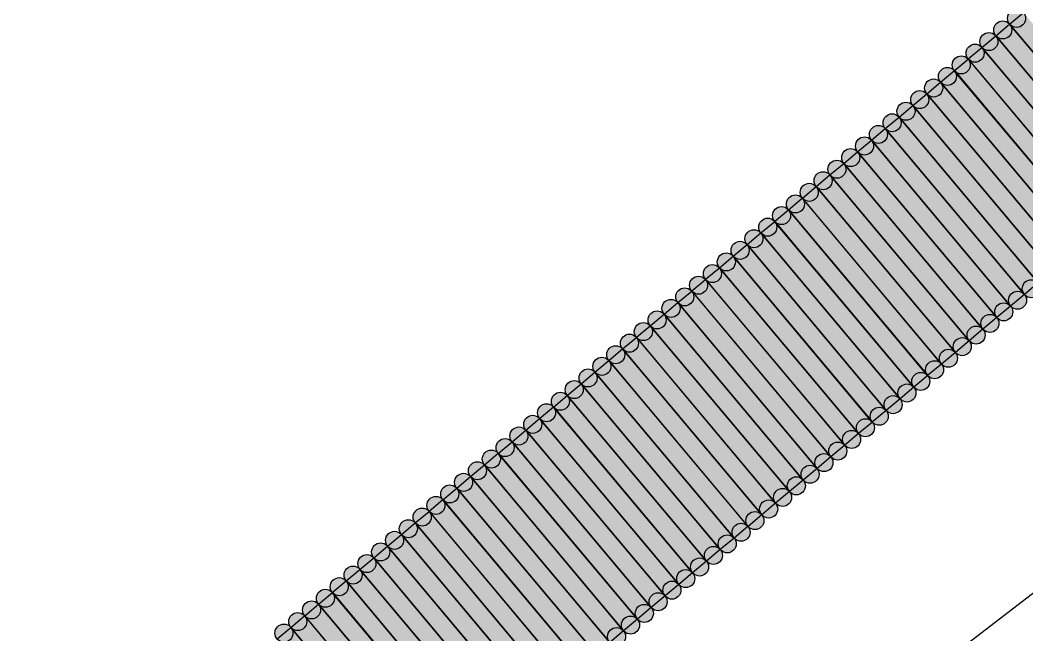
# Model space of a CAD drawing. Header units: millimetres. Extents: x -4 to 157, y -60 to 103.
# Drawn here: x 115.184 to 117.278, y -21.701 to -20.422 of the extents above; entities that cross this region are included whole.
import ezdxf

# ---------------------------------------------------------------- set-up
doc = ezdxf.new("R2010")
doc.units = ezdxf.units.MM
for name, color, linetype, true_color in [('BottomLayer', 5, 'Continuous', 0x0000ff), ('BottomSolder', 6, 'Continuous', 0xff00ff), ('KeepOutLayer', 6, 'Continuous', 0xff00ff)]:
    doc.layers.add(name, color=color, linetype=linetype, true_color=true_color)

msp = doc.modelspace()

# ---------------------------------------------------------------- hatches: boundary and pattern name
at = {"layer": 'BottomSolder', "true_color": 0xff00ff}
h = msp.add_hatch(color=6, dxfattribs=at)
edge = h.paths.add_edge_path(flags=0)
edge.add_arc((117.25642, -20.41842), 0.01877, 0, 360)
for points in [[(117.2420442315931, -20.43048856174986), (117.2707957684069, -20.40635143825014), (117.5604257684069, -20.75135143825014), (117.5316742315931, -20.77548856174986)], [(117.2133419083224, -20.45450579378705), (117.2420980916776, -20.43037420621295), (117.5315980916776, -20.77535420621295), (117.5028419083224, -20.79948579378705)], [(117.1846097693409, -20.4786532444305), (117.2133702306591, -20.4545267555695), (117.5029002306592, -20.7996667555695), (117.4741397693409, -20.8237932444305)], [(117.1558290148811, -20.50274234500458), (117.1845909851189, -20.47861765499542), (117.4741009851189, -20.82377765499542), (117.4453390148811, -20.84790234500458)], [(117.1270514907379, -20.52710529615885), (117.1558085092621, -20.50297470384115), (117.4453385092621, -20.84801470384116), (117.4165814907379, -20.87214529615885)], [(117.0984018753166, -20.55107575445578), (117.1271581246834, -20.52694424554421), (117.4166481246834, -20.87191424554422), (117.3878918753166, -20.89604575445578)], [(117.0697032534141, -20.57522739647174), (117.0984567465859, -20.55109260352826), (117.3879467465859, -20.89598260352826), (117.3591932534141, -20.92011739647175)], [(117.040890941201, -20.59931464123193), (117.069649058799, -20.57518535876808), (117.359169058799, -20.92024535876808), (117.330410941201, -20.94437464123192)], [(117.0121429674124, -20.62356705572934), (117.0408970325876, -20.59943294427066), (117.3304570325876, -20.94442294427066), (117.3017029674124, -20.96855705572933)], [(116.9833321393088, -20.64764606903447), (117.0120878606912, -20.62351393096552), (117.3016578606912, -20.96856393096552), (117.2729021393088, -20.99269606903448)], [(116.9547707900506, -20.67180446108338), (116.9835292099494, -20.64767553891663), (117.2728992099494, -20.99256553891662), (117.2441407900506, -21.01669446108338)], [(116.9258618351228, -20.69580570655878), (116.9546181648772, -20.67167429344122), (117.2441481648773, -21.01669429344123), (117.2153918351227, -21.04082570655878)], [(116.8971415969069, -20.7199254226819), (116.9258984030931, -20.6957945773181), (117.2154084030931, -21.04080457731811), (117.1866515969069, -21.0649354226819)], [(116.8683419341238, -20.74409582453298), (116.8970980658762, -20.71996417546703), (117.1866580658762, -21.06501417546702), (117.1579019341238, -21.08914582453297)], [(116.8395901066674, -20.76809364653588), (116.8683498933326, -20.74396635346412), (117.1579298933326, -21.08914635346412), (117.1291701066674, -21.11327364653589)], [(116.8109683663448, -20.79226157176352), (116.8397316336552, -20.76813842823648), (117.1292016336552, -21.11328842823647), (117.1004383663448, -21.13741157176352)], [(116.7821506108374, -20.81644424748214), (116.8109093891626, -20.79231575251786), (117.1003293891626, -21.13727575251786), (117.0715706108374, -21.16140424748214)], [(116.7533217619398, -20.84054561934941), (116.7820782380602, -20.81641438065059), (117.0716382380602, -21.1614743806506), (117.0428817619398, -21.18560561934941)], [(116.7246229418173, -20.86469702523453), (116.7533770581827, -20.84056297476547), (117.0428770581827, -21.18548297476547), (117.0141229418173, -21.20961702523454)], [(116.6958676781755, -20.88874075117629), (116.7246323218245, -20.86461924882371), (117.0141023218245, -21.20980924882372), (116.9853376781755, -21.23393075117628)], [(116.6671364204089, -20.91287925114364), (116.6959035795911, -20.88876074885636), (116.9852535795911, -21.23388074885636), (116.9564864204089, -21.25799925114364)], [(116.638428796617, -20.93708208478076), (116.6671912033829, -20.91295791521924), (116.956531203383, -21.25792791521924), (116.9277687966171, -21.28205208478076)], [(116.6095600805031, -20.96113361534796), (116.6383199194969, -20.93700638465204), (116.9278399194969, -21.28211638465204), (116.8990800805031, -21.30624361534796)], [(116.5807610473184, -20.9853547677052), (116.6095189526816, -20.96122523229481), (116.8990189526816, -21.30625523229481), (116.8702610473184, -21.33038476770519)], [(116.5520535980265, -21.00962780702096), (116.5808064019735, -20.98549219297904), (116.8702964019735, -21.33036219297904), (116.8415435980265, -21.35449780702097)], [(116.5233970486741, -21.03361000046252), (116.5521629513259, -21.00948999953749), (116.8414429513259, -21.35448999953748), (116.8126770486741, -21.37861000046251)], [(116.4944927218801, -21.05771676318908), (116.52324727812, -21.03358323681092), (116.81283727812, -21.37862323681092), (116.78408272188, -21.40275676318908)], [(116.4658585714998, -21.0817518163762), (116.4946214285002, -21.05762818362381), (116.7841014285002, -21.4027781836238), (116.7553385714998, -21.4269018163762)], [(116.4370224580214, -21.10599644880048), (116.4657775419786, -21.08186355119952), (116.7552875419786, -21.42682355119952), (116.7265324580214, -21.45095644880048)], [(116.4083549284423, -21.13017939177058), (116.4371050715577, -21.10604060822942), (116.7266850715577, -21.45094060822942), (116.6979349284423, -21.47507939177058)], [(116.379551172339, -21.15412491670487), (116.408308827661, -21.12999508329514), (116.697898827661, -21.47512508329513), (116.669141172339, -21.49925491670486)], [(116.3508478235803, -21.17830092456789), (116.3796121764197, -21.1541790754321), (116.6690221764197, -21.4992890754321), (116.6402578235803, -21.5234109245679)], [(116.3220596040442, -21.20243304738263), (116.3508203959558, -21.17830695261736), (116.6403003959558, -21.52339695261736), (116.6115396040442, -21.54752304738264)], [(116.2932924983115, -21.22670649680718), (116.3220475016885, -21.20257350319282), (116.6115175016885, -21.54748350319282), (116.5827624983115, -21.57161649680718)], [(116.2644195641898, -21.25065299987185), (116.2931804358102, -21.22652700012814), (116.5827004358102, -21.57166700012814), (116.5539395641898, -21.59579299987186)], [(116.2357628684881, -21.27480693786713), (116.2645171315119, -21.25067306213288), (116.5540471315119, -21.59563306213288), (116.5252928684881, -21.61976693786713)], [(116.2070831544872, -21.29908727861202), (116.2358368455128, -21.27495272138798), (116.5252968455128, -21.61981272138797), (116.4965431544872, -21.64394727861202)], [(116.1783730407464, -21.32309714310101), (116.2071269592536, -21.29896285689899), (116.4966569592536, -21.64391285689899), (116.4679030407464, -21.66804714310101)], [(116.1496579560297, -21.34714108250677), (116.1784220439703, -21.32301891749322), (116.4678720439703, -21.66816891749323), (116.4391079560297, -21.69229108250678)], [(116.1208284457195, -21.37135166640552), (116.1495915542805, -21.34722833359448), (116.4389815542805, -21.69227833359449), (116.4102184457195, -21.71640166640552)], [(116.0920433778349, -21.39544754470148), (116.1207966221651, -21.37131245529852), (116.4103766221651, -21.71630245529852), (116.3816233778349, -21.74043754470148)], [(116.0632757494296, -21.41966036952794), (116.0920242505703, -21.39551963047207), (116.3816442505704, -21.74041963047206), (116.3528957494296, -21.76456036952793)], [(116.0344526889046, -21.44354672389942), (116.0632073110954, -21.41941327610058), (116.3527873110954, -21.76444327610058), (116.3240326889046, -21.78857672389942)], [(116.005781662926, -21.46786550135656), (116.0345383370741, -21.44373449864344), (116.3240683370741, -21.78876449864345), (116.2953116629259, -21.81289550135656)], [(115.9770311864787, -21.49196493355636), (116.0057888135213, -21.46783506644363), (116.2952788135213, -21.81284506644364), (116.2665211864787, -21.83697493355636)], [(115.9483486112108, -21.51607186372394), (115.9771113887892, -21.49194813627605), (116.2665513887892, -21.83704813627605), (116.2377886112108, -21.86117186372395)], [(115.9195133852894, -21.54031755358235), (115.9482666147106, -21.51618244641764), (116.2377966147106, -21.86111244641765), (116.2090433852894, -21.88524755358235)], [(115.8907805777903, -21.56443420809312), (115.9195394222097, -21.54030579190688), (116.2089494222097, -21.88525579190689), (116.1801905777903, -21.90938420809312)], [(115.8620227951757, -21.58851685051864), (115.8907772048243, -21.56438314948136), (116.1803372048243, -21.90938314948136), (116.1515827951757, -21.93351685051864)], [(115.8332474067945, -21.61253042754988), (115.8620125932055, -21.58840957245012), (116.1514525932055, -21.93357957245012), (116.1226874067945, -21.95770042754988)], [(115.8045782604858, -21.63658144554134), (115.8333417395142, -21.61245855445866), (116.1228317395142, -21.95763855445866), (116.0940682604858, -21.98176144554134)], [(115.7758037373849, -21.66085797303702), (115.8045562626151, -21.63672202696299), (116.0940362626151, -21.98157202696298), (116.0652837373849, -22.00570797303702)], [(115.7469825239978, -21.68502652741292), (115.7757374760022, -21.66089347258707), (116.0652674760022, -22.00587347258708), (116.0365125239978, -22.03000652741293)], [(115.7183183198657, -21.70915151634395), (115.7470816801343, -21.68502848365605), (116.0363816801343, -22.02997848365605), (116.0076183198657, -22.05410151634395)]]:
    msp.add_hatch(color=6, dxfattribs=at).paths.add_polyline_path(points, flags=0)
h = msp.add_hatch(color=6, dxfattribs=at)
edge = h.paths.add_edge_path(flags=0)
edge.add_arc((117.22772, -20.44244), 0.01877, 0, 360)
h = msp.add_hatch(color=6, dxfattribs=at)
edge = h.paths.add_edge_path(flags=0)
edge.add_arc((117.19899, -20.46659), 0.01877, 0, 360)
h = msp.add_hatch(color=6, dxfattribs=at)
edge = h.paths.add_edge_path(flags=0)
edge.add_arc((117.17021, -20.49068), 0.01877, 0, 360)
h = msp.add_hatch(color=6, dxfattribs=at)
edge = h.paths.add_edge_path(flags=0)
edge.add_arc((117.14143, -20.51504), 0.01877, 0, 360)
h = msp.add_hatch(color=6, dxfattribs=at)
edge = h.paths.add_edge_path(flags=0)
edge.add_arc((117.11278, -20.53901), 0.01877, 0, 360)
h = msp.add_hatch(color=6, dxfattribs=at)
edge = h.paths.add_edge_path(flags=0)
edge.add_arc((117.08408, -20.56316), 0.01877, 0, 360)
h = msp.add_hatch(color=6, dxfattribs=at)
edge = h.paths.add_edge_path(flags=0)
edge.add_arc((117.05527, -20.58725), 0.01877, 0, 360)
h = msp.add_hatch(color=6, dxfattribs=at)
edge = h.paths.add_edge_path(flags=0)
edge.add_arc((117.02652, -20.6115), 0.01877, 0, 360)
h = msp.add_hatch(color=6, dxfattribs=at)
edge = h.paths.add_edge_path(flags=0)
edge.add_arc((116.99771, -20.63558), 0.01877, 0, 360)
h = msp.add_hatch(color=6, dxfattribs=at)
edge = h.paths.add_edge_path(flags=0)
edge.add_arc((116.96915, -20.65974), 0.01877, 0, 360)
h = msp.add_hatch(color=6, dxfattribs=at)
edge = h.paths.add_edge_path(flags=0)
edge.add_arc((116.94024, -20.68374), 0.01877, 0, 360)
h = msp.add_hatch(color=6, dxfattribs=at)
edge = h.paths.add_edge_path(flags=0)
edge.add_arc((116.91152, -20.70786), 0.01877, 0, 360)
h = msp.add_hatch(color=6, dxfattribs=at)
edge = h.paths.add_edge_path(flags=0)
edge.add_arc((116.88272, -20.73203), 0.01877, 0, 360)
h = msp.add_hatch(color=6, dxfattribs=at)
edge = h.paths.add_edge_path(flags=0)
edge.add_arc((116.85397, -20.75603), 0.01877, 0, 360)
h = msp.add_hatch(color=6, dxfattribs=at)
edge = h.paths.add_edge_path(flags=0)
edge.add_arc((116.82535, -20.7802), 0.01877, 0, 360)
h = msp.add_hatch(color=6, dxfattribs=at)
edge = h.paths.add_edge_path(flags=0)
edge.add_arc((116.79653, -20.80438), 0.01877, 0, 360)
h = msp.add_hatch(color=6, dxfattribs=at)
edge = h.paths.add_edge_path(flags=0)
edge.add_arc((116.7677, -20.82848), 0.01877, 0, 360)
h = msp.add_hatch(color=6, dxfattribs=at)
edge = h.paths.add_edge_path(flags=0)
edge.add_arc((116.739, -20.85263), 0.01877, 0, 360)
h = msp.add_hatch(color=6, dxfattribs=at)
edge = h.paths.add_edge_path(flags=0)
edge.add_arc((116.71025, -20.87668), 0.01877, 0, 360)
h = msp.add_hatch(color=6, dxfattribs=at)
edge = h.paths.add_edge_path(flags=0)
edge.add_arc((116.68152, -20.90082), 0.01877, 0, 360)
h = msp.add_hatch(color=6, dxfattribs=at)
edge = h.paths.add_edge_path(flags=0)
edge.add_arc((116.65281, -20.92502), 0.01877, 0, 360)
h = msp.add_hatch(color=6, dxfattribs=at)
edge = h.paths.add_edge_path(flags=0)
edge.add_arc((116.62394, -20.94907), 0.01877, 0, 360)
h = msp.add_hatch(color=6, dxfattribs=at)
edge = h.paths.add_edge_path(flags=0)
edge.add_arc((116.59514, -20.97329), 0.01877, 0, 360)
h = msp.add_hatch(color=6, dxfattribs=at)
edge = h.paths.add_edge_path(flags=0)
edge.add_arc((116.56643, -20.99756), 0.01877, 0, 360)
h = msp.add_hatch(color=6, dxfattribs=at)
edge = h.paths.add_edge_path(flags=0)
edge.add_arc((117.28728, -20.98063), 0.01877, 0, 360)
h = msp.add_hatch(color=6, dxfattribs=at)
edge = h.paths.add_edge_path(flags=0)
edge.add_arc((117.25852, -21.00463), 0.01877, 0, 360)
h = msp.add_hatch(color=6, dxfattribs=at)
edge = h.paths.add_edge_path(flags=0)
edge.add_arc((116.53778, -21.02155), 0.01877, 0, 360)
h = msp.add_hatch(color=6, dxfattribs=at)
edge = h.paths.add_edge_path(flags=0)
edge.add_arc((117.22977, -21.02876000000001), 0.01877, 0, 360)
h = msp.add_hatch(color=6, dxfattribs=at)
edge = h.paths.add_edge_path(flags=0)
edge.add_arc((116.50887, -21.04565), 0.01877, 0, 360)
h = msp.add_hatch(color=6, dxfattribs=at)
edge = h.paths.add_edge_path(flags=0)
edge.add_arc((117.20103, -21.05287), 0.01877, 0, 360)
h = msp.add_hatch(color=6, dxfattribs=at)
edge = h.paths.add_edge_path(flags=0)
edge.add_arc((116.48024, -21.06969), 0.01877, 0, 360)
h = msp.add_hatch(color=6, dxfattribs=at)
edge = h.paths.add_edge_path(flags=0)
edge.add_arc((117.17228, -21.07708), 0.01877, 0, 360)
h = msp.add_hatch(color=6, dxfattribs=at)
edge = h.paths.add_edge_path(flags=0)
edge.add_arc((116.4514, -21.09393), 0.01877, 0, 360)
h = msp.add_hatch(color=6, dxfattribs=at)
edge = h.paths.add_edge_path(flags=0)
edge.add_arc((117.14355, -21.10120999999999), 0.01877, 0, 360)
h = msp.add_hatch(color=6, dxfattribs=at)
edge = h.paths.add_edge_path(flags=0)
edge.add_arc((116.42273, -21.11811), 0.01877, 0, 360)
h = msp.add_hatch(color=6, dxfattribs=at)
edge = h.paths.add_edge_path(flags=0)
edge.add_arc((117.11482, -21.12535), 0.01877, 0, 360)
h = msp.add_hatch(color=6, dxfattribs=at)
edge = h.paths.add_edge_path(flags=0)
edge.add_arc((116.39393, -21.14206), 0.01877, 0, 360)
h = msp.add_hatch(color=6, dxfattribs=at)
edge = h.paths.add_edge_path(flags=0)
edge.add_arc((116.36523, -21.16623999999999), 0.01877, 0, 360)
h = msp.add_hatch(color=6, dxfattribs=at)
edge = h.paths.add_edge_path(flags=0)
edge.add_arc((117.08595, -21.14934), 0.01877, 0, 360)
h = msp.add_hatch(color=6, dxfattribs=at)
edge = h.paths.add_edge_path(flags=0)
edge.add_arc((117.05726, -21.17354), 0.01877, 0, 360)
h = msp.add_hatch(color=6, dxfattribs=at)
edge = h.paths.add_edge_path(flags=0)
edge.add_arc((116.33644, -21.19036999999999), 0.01877, 0, 360)
h = msp.add_hatch(color=6, dxfattribs=at)
edge = h.paths.add_edge_path(flags=0)
edge.add_arc((117.0285, -21.19755), 0.01877, 0, 360)
h = msp.add_hatch(color=6, dxfattribs=at)
edge = h.paths.add_edge_path(flags=0)
edge.add_arc((116.30767, -21.21464), 0.01877, 0, 360)
h = msp.add_hatch(color=6, dxfattribs=at)
edge = h.paths.add_edge_path(flags=0)
edge.add_arc((116.99972, -21.22187), 0.01877, 0, 360)
h = msp.add_hatch(color=6, dxfattribs=at)
edge = h.paths.add_edge_path(flags=0)
edge.add_arc((116.2788, -21.23859), 0.01877, 0, 360)
h = msp.add_hatch(color=6, dxfattribs=at)
edge = h.paths.add_edge_path(flags=0)
edge.add_arc((116.97087, -21.24594), 0.01877, 0, 360)
h = msp.add_hatch(color=6, dxfattribs=at)
edge = h.paths.add_edge_path(flags=0)
edge.add_arc((116.25014, -21.26274), 0.01877, 0, 360)
h = msp.add_hatch(color=6, dxfattribs=at)
edge = h.paths.add_edge_path(flags=0)
edge.add_arc((116.94215, -21.26999), 0.01877, 0, 360)
h = msp.add_hatch(color=6, dxfattribs=at)
edge = h.paths.add_edge_path(flags=0)
edge.add_arc((116.22146, -21.28702), 0.01877, 0, 360)
h = msp.add_hatch(color=6, dxfattribs=at)
edge = h.paths.add_edge_path(flags=0)
edge.add_arc((116.19275, -21.31103), 0.01877, 0, 360)
h = msp.add_hatch(color=6, dxfattribs=at)
edge = h.paths.add_edge_path(flags=0)
edge.add_arc((116.91346, -21.29418), 0.01877, 0, 360)
h = msp.add_hatch(color=6, dxfattribs=at)
edge = h.paths.add_edge_path(flags=0)
edge.add_arc((116.16404, -21.33508), 0.01877, 0, 360)
h = msp.add_hatch(color=6, dxfattribs=at)
edge = h.paths.add_edge_path(flags=0)
edge.add_arc((116.88464, -21.31832), 0.01877, 0, 360)
h = msp.add_hatch(color=6, dxfattribs=at)
edge = h.paths.add_edge_path(flags=0)
edge.add_arc((116.85592, -21.34243), 0.01877, 0, 360)
h = msp.add_hatch(color=6, dxfattribs=at)
edge = h.paths.add_edge_path(flags=0)
edge.add_arc((116.13521, -21.35928999999999), 0.01877, 0, 360)
h = msp.add_hatch(color=6, dxfattribs=at)
edge = h.paths.add_edge_path(flags=0)
edge.add_arc((116.82706, -21.36655), 0.01877, 0, 360)
h = msp.add_hatch(color=6, dxfattribs=at)
edge = h.paths.add_edge_path(flags=0)
edge.add_arc((116.10642, -21.38338), 0.01877, 0, 360)
h = msp.add_hatch(color=6, dxfattribs=at)
edge = h.paths.add_edge_path(flags=0)
edge.add_arc((116.79846, -21.39069), 0.01877, 0, 360)
h = msp.add_hatch(color=6, dxfattribs=at)
edge = h.paths.add_edge_path(flags=0)
edge.add_arc((116.07765, -21.40759), 0.01877, 0, 360)
h = msp.add_hatch(color=6, dxfattribs=at)
edge = h.paths.add_edge_path(flags=0)
edge.add_arc((116.76972, -21.41484), 0.01877, 0, 360)
h = msp.add_hatch(color=6, dxfattribs=at)
edge = h.paths.add_edge_path(flags=0)
edge.add_arc((116.04883, -21.43148), 0.01877, 0, 360)
h = msp.add_hatch(color=6, dxfattribs=at)
edge = h.paths.add_edge_path(flags=0)
edge.add_arc((116.74091, -21.43889), 0.01877, 0, 360)
h = msp.add_hatch(color=6, dxfattribs=at)
edge = h.paths.add_edge_path(flags=0)
edge.add_arc((116.02016, -21.4558), 0.01877, 0, 360)
h = msp.add_hatch(color=6, dxfattribs=at)
edge = h.paths.add_edge_path(flags=0)
edge.add_arc((115.99141, -21.4799), 0.01877, 0, 360)
h = msp.add_hatch(color=6, dxfattribs=at)
edge = h.paths.add_edge_path(flags=0)
edge.add_arc((116.71231, -21.46301), 0.01877, 0, 360)
h = msp.add_hatch(color=6, dxfattribs=at)
edge = h.paths.add_edge_path(flags=0)
edge.add_arc((116.68352, -21.48719), 0.01877, 0, 360)
h = msp.add_hatch(color=6, dxfattribs=at)
edge = h.paths.add_edge_path(flags=0)
edge.add_arc((115.96273, -21.50401), 0.01877, 0, 360)
h = msp.add_hatch(color=6, dxfattribs=at)
edge = h.paths.add_edge_path(flags=0)
edge.add_arc((116.65464, -21.51135), 0.01877, 0, 360)
h = msp.add_hatch(color=6, dxfattribs=at)
edge = h.paths.add_edge_path(flags=0)
edge.add_arc((115.93389, -21.52825), 0.01877, 0, 360)
h = msp.add_hatch(color=6, dxfattribs=at)
edge = h.paths.add_edge_path(flags=0)
edge.add_arc((116.62592, -21.53546), 0.01877, 0, 360)
h = msp.add_hatch(color=6, dxfattribs=at)
edge = h.paths.add_edge_path(flags=0)
edge.add_arc((115.90516, -21.55237), 0.01877, 0, 360)
h = msp.add_hatch(color=6, dxfattribs=at)
edge = h.paths.add_edge_path(flags=0)
edge.add_arc((116.59714, -21.55955), 0.01877, 0, 360)
h = msp.add_hatch(color=6, dxfattribs=at)
edge = h.paths.add_edge_path(flags=0)
edge.add_arc((115.8764, -21.57645), 0.01877, 0, 360)
h = msp.add_hatch(color=6, dxfattribs=at)
edge = h.paths.add_edge_path(flags=0)
edge.add_arc((116.56832, -21.58373), 0.01877, 0, 360)
h = msp.add_hatch(color=6, dxfattribs=at)
edge = h.paths.add_edge_path(flags=0)
edge.add_arc((115.84763, -21.60047), 0.01877, 0, 360)
h = msp.add_hatch(color=6, dxfattribs=at)
edge = h.paths.add_edge_path(flags=0)
edge.add_arc((116.53967, -21.6077), 0.01877, 0, 360)
h = msp.add_hatch(color=6, dxfattribs=at)
edge = h.paths.add_edge_path(flags=0)
edge.add_arc((115.81896, -21.62452), 0.01877, 0, 360)
h = msp.add_hatch(color=6, dxfattribs=at)
edge = h.paths.add_edge_path(flags=0)
edge.add_arc((115.79018, -21.64879), 0.01877, 0, 360)
h = msp.add_hatch(color=6, dxfattribs=at)
edge = h.paths.add_edge_path(flags=0)
edge.add_arc((116.51092, -21.63188), 0.01877, 0, 360)
h = msp.add_hatch(color=6, dxfattribs=at)
edge = h.paths.add_edge_path(flags=0)
edge.add_arc((116.48228, -21.65598), 0.01877, 0, 360)
h = msp.add_hatch(color=6, dxfattribs=at)
edge = h.paths.add_edge_path(flags=0)
edge.add_arc((115.76136, -21.67296), 0.01877, 0, 360)
h = msp.add_hatch(color=6, dxfattribs=at)
edge = h.paths.add_edge_path(flags=0)
edge.add_arc((116.45349, -21.68023), 0.01877, 0, 360)
h = msp.add_hatch(color=6, dxfattribs=at)
edge = h.paths.add_edge_path(flags=0)
edge.add_arc((115.7327, -21.69709), 0.01877, 0, 360)
h = msp.add_hatch(color=6, dxfattribs=at)
edge = h.paths.add_edge_path(flags=0)
edge.add_arc((116.4246, -21.70434), 0.01877, 0, 360)

# ---------------------------------------------------------------- linework, layer by layer
at = {"layer": 'BottomLayer'}
msp.add_line((118.60532, -20.60532), (116.77906, -22.00666), dxfattribs=at)
at = {"layer": 'BottomSolder', "color": 6, "true_color": 0xff00ff}
for p, q in [((117.2420442315931, -20.43048856174986), (117.2707957684069, -20.40635143825014)), ((117.2133419083224, -20.45450579378705), (117.2420980916776, -20.43037420621295)), ((117.5316742315931, -20.77548856174986), (117.2420442315931, -20.43048856174986)), ((117.2420980916776, -20.43037420621295), (117.5315980916776, -20.77535420621295)), ((117.1846097693409, -20.4786532444305), (117.2133702306591, -20.4545267555695)), ((117.5028419083224, -20.79948579378705), (117.2133419083224, -20.45450579378705)), ((117.2133702306591, -20.4545267555695), (117.5029002306592, -20.7996667555695)), ((117.1558290148811, -20.50274234500458), (117.1845909851189, -20.47861765499542)), ((117.1845909851189, -20.47861765499542), (117.4741009851189, -20.82377765499542)), ((117.4741397693409, -20.8237932444305), (117.1846097693409, -20.4786532444305)), ((117.1270514907379, -20.52710529615885), (117.1558085092621, -20.50297470384115)), ((117.1558085092621, -20.50297470384115), (117.4453385092621, -20.84801470384116)), ((117.4453390148811, -20.84790234500458), (117.1558290148811, -20.50274234500458)), ((117.0984018753166, -20.55107575445578), (117.1271581246834, -20.52694424554421)), ((117.4165814907379, -20.87214529615885), (117.1270514907379, -20.52710529615885)), ((117.1271581246834, -20.52694424554421), (117.4166481246834, -20.87191424554422)), ((117.0697032534141, -20.57522739647174), (117.0984567465859, -20.55109260352826)), ((117.3878918753166, -20.89604575445578), (117.0984018753166, -20.55107575445578)), ((117.0984567465859, -20.55109260352826), (117.3879467465859, -20.89598260352826)), ((117.040890941201, -20.59931464123193), (117.069649058799, -20.57518535876808)), ((117.069649058799, -20.57518535876808), (117.359169058799, -20.92024535876808)), ((117.3591932534141, -20.92011739647175), (117.0697032534141, -20.57522739647174)), ((117.0121429674124, -20.62356705572934), (117.0408970325876, -20.59943294427066)), ((117.330410941201, -20.94437464123192), (117.040890941201, -20.59931464123193)), ((117.0408970325876, -20.59943294427066), (117.3304570325876, -20.94442294427066)), ((116.9833321393088, -20.64764606903447), (117.0120878606912, -20.62351393096552)), ((117.0120878606912, -20.62351393096552), (117.3016578606912, -20.96856393096552)), ((117.3017029674124, -20.96855705572933), (117.0121429674124, -20.62356705572934)), ((116.9547707900506, -20.67180446108338), (116.9835292099494, -20.64767553891663)), ((117.2729021393088, -20.99269606903448), (116.9833321393088, -20.64764606903447)), ((116.9835292099494, -20.64767553891663), (117.2728992099494, -20.99256553891662)), ((116.9258618351228, -20.69580570655878), (116.9546181648772, -20.67167429344122)), ((116.9546181648772, -20.67167429344122), (117.2441481648773, -21.01669429344123)), ((117.2441407900506, -21.01669446108338), (116.9547707900506, -20.67180446108338)), ((116.8971415969069, -20.7199254226819), (116.9258984030931, -20.6957945773181)), ((117.2153918351227, -21.04082570655878), (116.9258618351228, -20.69580570655878)), ((116.9258984030931, -20.6957945773181), (117.2154084030931, -21.04080457731811)), ((116.8683419341238, -20.74409582453298), (116.8970980658762, -20.71996417546703)), ((116.8970980658762, -20.71996417546703), (117.1866580658762, -21.06501417546702)), ((117.1866515969069, -21.0649354226819), (116.8971415969069, -20.7199254226819)), ((116.8395901066674, -20.76809364653588), (116.8683498933326, -20.74396635346412)), ((117.1579019341238, -21.08914582453297), (116.8683419341238, -20.74409582453298)), ((116.8683498933326, -20.74396635346412), (117.1579298933326, -21.08914635346412)), ((116.8109683663448, -20.79226157176352), (116.8397316336552, -20.76813842823648)), ((117.1291701066674, -21.11327364653589), (116.8395901066674, -20.76809364653588)), ((116.8397316336552, -20.76813842823648), (117.1292016336552, -21.11328842823647)), ((116.7821506108374, -20.81644424748214), (116.8109093891626, -20.79231575251786)), ((116.8109093891626, -20.79231575251786), (117.1003293891626, -21.13727575251786)), ((117.1004383663448, -21.13741157176352), (116.8109683663448, -20.79226157176352)), ((116.7533217619398, -20.84054561934941), (116.7820782380602, -20.81641438065059)), ((116.7820782380602, -20.81641438065059), (117.0716382380602, -21.1614743806506)), ((117.0715706108374, -21.16140424748214), (116.7821506108374, -20.81644424748214)), ((116.7246229418173, -20.86469702523453), (116.7533770581827, -20.84056297476547)), ((117.0428817619398, -21.18560561934941), (116.7533217619398, -20.84054561934941)), ((116.7533770581827, -20.84056297476547), (117.0428770581827, -21.18548297476547)), ((116.6958676781755, -20.88874075117629), (116.7246323218245, -20.86461924882371)), ((117.0141229418173, -21.20961702523454), (116.7246229418173, -20.86469702523453)), ((116.7246323218245, -20.86461924882371), (117.0141023218245, -21.20980924882372)), ((116.6671364204089, -20.91287925114364), (116.6959035795911, -20.88876074885636)), ((116.9853376781755, -21.23393075117628), (116.6958676781755, -20.88874075117629)), ((116.6959035795911, -20.88876074885636), (116.9852535795911, -21.23388074885636)), ((116.638428796617, -20.93708208478076), (116.6671912033829, -20.91295791521924)), ((116.9564864204089, -21.25799925114364), (116.6671364204089, -20.91287925114364)), ((116.6671912033829, -20.91295791521924), (116.956531203383, -21.25792791521924)), ((116.6095600805031, -20.96113361534796), (116.6383199194969, -20.93700638465204)), ((116.6383199194969, -20.93700638465204), (116.9278399194969, -21.28211638465204)), ((116.9277687966171, -21.28205208478076), (116.638428796617, -20.93708208478076)), ((116.5807610473184, -20.9853547677052), (116.6095189526816, -20.96122523229481)), ((116.6095189526816, -20.96122523229481), (116.8990189526816, -21.30625523229481)), ((116.8990800805031, -21.30624361534796), (116.6095600805031, -20.96113361534796)), ((117.3016578606912, -20.96856393096552), (117.2729021393088, -20.99269606903448)), ((116.5520535980265, -21.00962780702096), (116.5808064019735, -20.98549219297904)), ((116.8702610473184, -21.33038476770519), (116.5807610473184, -20.9853547677052)), ((116.5808064019735, -20.98549219297904), (116.8702964019735, -21.33036219297904)), ((117.2728992099494, -20.99256553891662), (117.2441407900506, -21.01669446108338)), ((116.5233970486741, -21.03361000046252), (116.5521629513259, -21.00948999953749)), ((116.8415435980265, -21.35449780702097), (116.5520535980265, -21.00962780702096)), ((116.5521629513259, -21.00948999953749), (116.8414429513259, -21.35448999953748)), ((117.2441481648773, -21.01669429344123), (117.2153918351227, -21.04082570655878)), ((116.4944927218801, -21.05771676318908), (116.52324727812, -21.03358323681092)), ((116.52324727812, -21.03358323681092), (116.81283727812, -21.37862323681092)), ((116.8126770486741, -21.37861000046251), (116.5233970486741, -21.03361000046252)), ((117.2154084030931, -21.04080457731811), (117.1866515969069, -21.0649354226819)), ((116.4658585714998, -21.0817518163762), (116.4946214285002, -21.05762818362381)), ((116.78408272188, -21.40275676318908), (116.4944927218801, -21.05771676318908)), ((116.4946214285002, -21.05762818362381), (116.7841014285002, -21.4027781836238)), ((117.1866580658762, -21.06501417546702), (117.1579019341238, -21.08914582453297)), ((116.4370224580214, -21.10599644880048), (116.4657775419786, -21.08186355119952)), ((116.4657775419786, -21.08186355119952), (116.7552875419786, -21.42682355119952)), ((116.7553385714998, -21.4269018163762), (116.4658585714998, -21.0817518163762)), ((116.4083549284423, -21.13017939177058), (116.4371050715577, -21.10604060822942)), ((116.7265324580214, -21.45095644880048), (116.4370224580214, -21.10599644880048)), ((116.4371050715577, -21.10604060822942), (116.7266850715577, -21.45094060822942)), ((117.1579298933326, -21.08914635346412), (117.1291701066674, -21.11327364653589)), ((117.1292016336552, -21.11328842823647), (117.1004383663448, -21.13741157176352)), ((116.379551172339, -21.15412491670487), (116.408308827661, -21.12999508329514)), ((116.408308827661, -21.12999508329514), (116.697898827661, -21.47512508329513)), ((116.6979349284423, -21.47507939177058), (116.4083549284423, -21.13017939177058)), ((117.1003293891626, -21.13727575251786), (117.0715706108374, -21.16140424748214)), ((116.3508478235803, -21.17830092456789), (116.3796121764197, -21.1541790754321)), ((116.669141172339, -21.49925491670486), (116.379551172339, -21.15412491670487)), ((116.3796121764197, -21.1541790754321), (116.6690221764197, -21.4992890754321)), ((117.0716382380602, -21.1614743806506), (117.0428817619398, -21.18560561934941)), ((116.3220596040442, -21.20243304738263), (116.3508203959558, -21.17830695261736)), ((116.3508203959558, -21.17830695261736), (116.6403003959558, -21.52339695261736)), ((116.6402578235803, -21.5234109245679), (116.3508478235803, -21.17830092456789)), ((117.0428770581827, -21.18548297476547), (117.0141229418173, -21.20961702523454)), ((116.2932924983115, -21.22670649680718), (116.3220475016885, -21.20257350319282)), ((116.3220475016885, -21.20257350319282), (116.6115175016885, -21.54748350319282)), ((116.6115396040442, -21.54752304738264), (116.3220596040442, -21.20243304738263)), ((117.0141023218245, -21.20980924882372), (116.9853376781755, -21.23393075117628)), ((116.2644195641898, -21.25065299987185), (116.2931804358102, -21.22652700012814)), ((116.2931804358102, -21.22652700012814), (116.5827004358102, -21.57166700012814)), ((116.5827624983115, -21.57161649680718), (116.2932924983115, -21.22670649680718)), ((116.2357628684881, -21.27480693786713), (116.2645171315119, -21.25067306213288)), ((116.5539395641898, -21.59579299987186), (116.2644195641898, -21.25065299987185)), ((116.2645171315119, -21.25067306213288), (116.5540471315119, -21.59563306213288)), ((116.9852535795911, -21.23388074885636), (116.9564864204089, -21.25799925114364)), ((116.5252928684881, -21.61976693786713), (116.2357628684881, -21.27480693786713)), ((116.956531203383, -21.25792791521924), (116.9277687966171, -21.28205208478076)), ((116.2070831544872, -21.29908727861202), (116.2358368455128, -21.27495272138798)), ((116.2358368455128, -21.27495272138798), (116.5252968455128, -21.61981272138797)), ((116.9278399194969, -21.28211638465204), (116.8990800805031, -21.30624361534796)), ((116.1783730407464, -21.32309714310101), (116.2071269592536, -21.29896285689899)), ((116.4965431544872, -21.64394727861202), (116.2070831544872, -21.29908727861202)), ((116.2071269592536, -21.29896285689899), (116.4966569592536, -21.64391285689899)), ((116.8990189526816, -21.30625523229481), (116.8702610473184, -21.33038476770519)), ((116.1496579560297, -21.34714108250677), (116.1784220439703, -21.32301891749322)), ((116.4679030407464, -21.66804714310101), (116.1783730407464, -21.32309714310101)), ((116.1784220439703, -21.32301891749322), (116.4678720439703, -21.66816891749323)), ((116.8702964019735, -21.33036219297904), (116.8415435980265, -21.35449780702097)), ((116.1208284457195, -21.37135166640552), (116.1495915542805, -21.34722833359448)), ((116.1495915542805, -21.34722833359448), (116.4389815542805, -21.69227833359449)), ((116.4391079560297, -21.69229108250678), (116.1496579560297, -21.34714108250677)), ((116.8414429513259, -21.35448999953748), (116.8126770486741, -21.37861000046251)), ((116.0920433778349, -21.39544754470148), (116.1207966221651, -21.37131245529852)), ((116.1207966221651, -21.37131245529852), (116.4103766221651, -21.71630245529852)), ((116.4102184457195, -21.71640166640552), (116.1208284457195, -21.37135166640552)), ((116.81283727812, -21.37862323681092), (116.78408272188, -21.40275676318908)), ((116.0632757494296, -21.41966036952794), (116.0920242505703, -21.39551963047207)), ((116.0920242505703, -21.39551963047207), (116.3816442505704, -21.74041963047206)), ((116.3816233778349, -21.74043754470148), (116.0920433778349, -21.39544754470148)), ((116.0344526889046, -21.44354672389942), (116.0632073110954, -21.41941327610058)), ((116.0632073110954, -21.41941327610058), (116.3527873110954, -21.76444327610058)), ((116.3528957494296, -21.76456036952793), (116.0632757494296, -21.41966036952794)), ((116.7841014285002, -21.4027781836238), (116.7553385714998, -21.4269018163762)), ((116.7552875419786, -21.42682355119952), (116.7265324580214, -21.45095644880048)), ((116.005781662926, -21.46786550135656), (116.0345383370741, -21.44373449864344)), ((116.3240326889046, -21.78857672389942), (116.0344526889046, -21.44354672389942)), ((116.0345383370741, -21.44373449864344), (116.3240683370741, -21.78876449864345)), ((116.7266850715577, -21.45094060822942), (116.6979349284423, -21.47507939177058)), ((115.9770311864787, -21.49196493355636), (116.0057888135213, -21.46783506644363)), ((116.2953116629259, -21.81289550135656), (116.005781662926, -21.46786550135656)), ((116.0057888135213, -21.46783506644363), (116.2952788135213, -21.81284506644364)), ((116.697898827661, -21.47512508329513), (116.669141172339, -21.49925491670486)), ((115.9483486112108, -21.51607186372394), (115.9771113887892, -21.49194813627605)), ((116.2665211864787, -21.83697493355636), (115.9770311864787, -21.49196493355636)), ((115.9771113887892, -21.49194813627605), (116.2665513887892, -21.83704813627605)), ((116.6690221764197, -21.4992890754321), (116.6402578235803, -21.5234109245679)), ((115.9195133852894, -21.54031755358235), (115.9482666147106, -21.51618244641764)), ((115.9482666147106, -21.51618244641764), (116.2377966147106, -21.86111244641765)), ((116.2377886112108, -21.86117186372395), (115.9483486112108, -21.51607186372394)), ((116.6403003959558, -21.52339695261736), (116.6115396040442, -21.54752304738264)), ((115.8907805777903, -21.56443420809312), (115.9195394222097, -21.54030579190688)), ((116.2090433852894, -21.88524755358235), (115.9195133852894, -21.54031755358235)), ((115.9195394222097, -21.54030579190688), (116.2089494222097, -21.88525579190689)), ((115.8620227951757, -21.58851685051864), (115.8907772048243, -21.56438314948136)), ((115.8907772048243, -21.56438314948136), (116.1803372048243, -21.90938314948136)), ((116.1801905777903, -21.90938420809312), (115.8907805777903, -21.56443420809312)), ((116.6115175016885, -21.54748350319282), (116.5827624983115, -21.57161649680718)), ((115.8332474067945, -21.61253042754988), (115.8620125932055, -21.58840957245012)), ((115.8620125932055, -21.58840957245012), (116.1514525932055, -21.93357957245012)), ((116.1515827951757, -21.93351685051864), (115.8620227951757, -21.58851685051864)), ((116.5827004358102, -21.57166700012814), (116.5539395641898, -21.59579299987186)), ((116.5540471315119, -21.59563306213288), (116.5252928684881, -21.61976693786713)), ((115.8045782604858, -21.63658144554134), (115.8333417395142, -21.61245855445866)), ((116.1226874067945, -21.95770042754988), (115.8332474067945, -21.61253042754988)), ((115.8333417395142, -21.61245855445866), (116.1228317395142, -21.95763855445866)), ((116.5252968455128, -21.61981272138797), (116.4965431544872, -21.64394727861202)), ((115.7758037373849, -21.66085797303702), (115.8045562626151, -21.63672202696299)), ((115.8045562626151, -21.63672202696299), (116.0940362626151, -21.98157202696298)), ((116.0940682604858, -21.98176144554134), (115.8045782604858, -21.63658144554134)), ((116.4966569592536, -21.64391285689899), (116.4679030407464, -21.66804714310101)), ((115.7469825239978, -21.68502652741292), (115.7757374760022, -21.66089347258707)), ((115.7757374760022, -21.66089347258707), (116.0652674760022, -22.00587347258708)), ((116.0652837373849, -22.00570797303702), (115.7758037373849, -21.66085797303702)), ((116.4678720439703, -21.66816891749323), (116.4391079560297, -21.69229108250678)), ((115.7183183198657, -21.70915151634395), (115.7470816801343, -21.68502848365605)), ((116.0365125239978, -22.03000652741293), (115.7469825239978, -21.68502652741292)), ((115.7470816801343, -21.68502848365605), (116.0363816801343, -22.02997848365605)), ((116.4389815542805, -21.69227833359449), (116.4102184457195, -21.71640166640552))]:
    msp.add_line(p, q, dxfattribs=at)
at = {"layer": 'BottomSolder'}
for centre in [(117.25642, -20.41842), (117.22772, -20.44244), (117.19899, -20.46659), (117.17021, -20.49068), (117.14143, -20.51504), (117.11278, -20.53901), (117.08408, -20.56316), (117.05527, -20.58725), (117.02652, -20.6115), (116.99771, -20.63558), (116.96915, -20.65974), (116.94024, -20.68374), (116.91152, -20.70786), (116.88272, -20.73203), (116.85397, -20.75603), (116.82535, -20.7802), (116.79653, -20.80438), (116.7677, -20.82848), (116.739, -20.85263), (116.71025, -20.87668), (116.68152, -20.90082), (116.65281, -20.92502), (116.62394, -20.94907), (116.59514, -20.97329), (116.56643, -20.99756), (117.28728, -20.98063), (117.25852, -21.00463), (116.53778, -21.02155), (117.22977, -21.02876000000001), (116.50887, -21.04565), (117.20103, -21.05287), (116.48024, -21.06969), (117.17228, -21.07708), (116.4514, -21.09393), (117.14355, -21.10120999999999), (116.42273, -21.11811), (117.11482, -21.12535), (116.39393, -21.14206), (116.36523, -21.16623999999999), (117.08595, -21.14934), (117.05726, -21.17354), (116.33644, -21.19036999999999), (117.0285, -21.19755), (116.30767, -21.21464), (116.99972, -21.22187), (116.2788, -21.23859), (116.97087, -21.24594), (116.25014, -21.26274), (116.94215, -21.26999), (116.22146, -21.28702), (116.19275, -21.31103), (116.91346, -21.29418), (116.16404, -21.33508), (116.88464, -21.31832), (116.85592, -21.34243), (116.13521, -21.35928999999999), (116.82706, -21.36655), (116.10642, -21.38338), (116.79846, -21.39069), (116.07765, -21.40759), (116.76972, -21.41484), (116.04883, -21.43148), (116.74091, -21.43889), (116.02016, -21.4558), (115.99141, -21.4799), (116.71231, -21.46301), (116.68352, -21.48719), (115.96273, -21.50401), (116.65464, -21.51135), (115.93389, -21.52825), (116.62592, -21.53546), (115.90516, -21.55237), (116.59714, -21.55955), (115.8764, -21.57645), (116.56832, -21.58373), (115.84763, -21.60047), (116.53967, -21.6077), (115.81896, -21.62452), (115.79018, -21.64879), (116.51092, -21.63188), (116.48228, -21.65598), (115.76136, -21.67296), (116.45349, -21.68023), (115.7327, -21.69709), (116.4246, -21.70434)]:
    msp.add_circle(centre, 0.01877, dxfattribs=at)
at = {"layer": 'KeepOutLayer'}
msp.add_lwpolyline([(122.2126, -14.37008, 0.8, 0.8, -0.4142135623730951), (112.37008, -24.2126, 0.8, 0.8, 0)], format="xyseb", dxfattribs=at)

doc.saveas('drawing.dxf')
